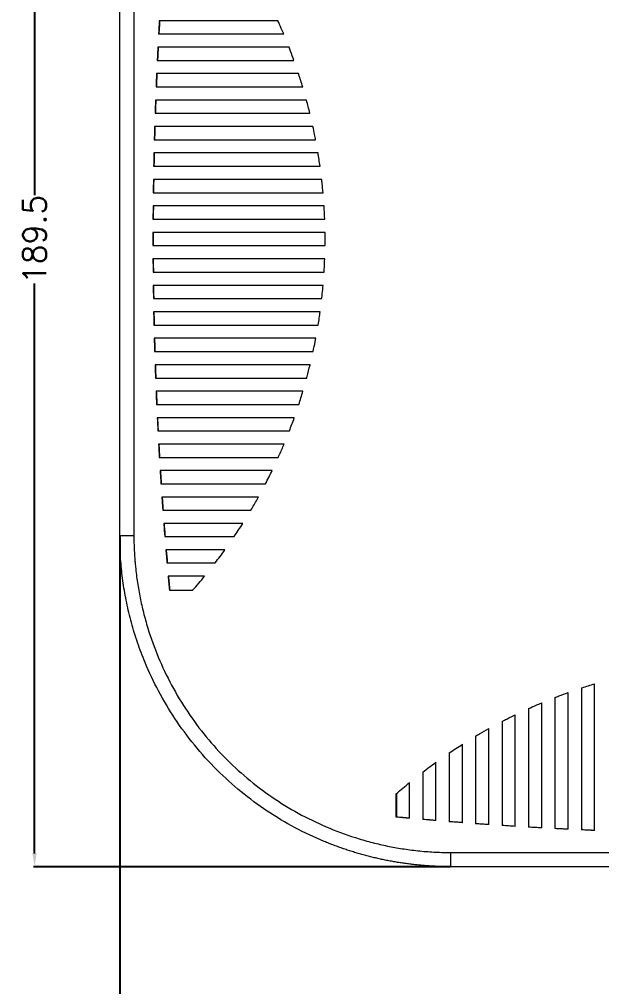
# Model space of a CAD drawing. Header units: inches. Extents: x 1848 to 4019, y 409 to 905.
# Drawn here: x 1962.8 to 2050.7, y 640.4 to 786.5 of the extents above; entities that cross this region are included whole.
import ezdxf

# ---------------------------------------------------------------- set-up
doc = ezdxf.new("R2010")
doc.units = ezdxf.units.IN
doc.styles.get("Standard").update_dxf_attribs({"font": 'txt', "bigfont": 'gbcbig.shx'})
doc.dimstyles.new('3.5', dxfattribs={"dimtxt": 3.5, "dimasz": 2, "dimexe": 0.18, "dimexo": 0.0625, "dimgap": 0.25, "dimtad": 0, "dimzin": 12, "dimdsep": 46, "dimtxsty": 'Standard', "dimcen": 1, "dimclrd": 3, "dimclre": 3, "dimadec": 0, "dimazin": 0, "dimtfac": 1, "dimtofl": 0, "dimtmove": 0, "dimatfit": 3, "dimfxl": 0, "dimtolj": 1, "dimtzin": 0, "dimarcsym": 0})

# ---------------------------------------------------------------- blocks, each defined once
blk = doc.blocks.new('*D113')
at = {"color": 3, "lineweight": -2, "transparency": 16777216}
for p, q in [((1977.93, 708.42), (1977.93, 638.69)), ((2167.43, 708.42), (2167.43, 638.69)), ((1979.93, 638.87), (2066.01, 638.87)), ((2165.43, 638.87), (2079.34, 638.87))]:
    blk.add_line(p, q, dxfattribs=at)
at = {"color": 3, "transparency": 16777216}
for points in [[(1979.93, 639.21), (1979.93, 638.54), (1977.93, 638.87)], [(2165.43, 639.21), (2165.43, 638.54), (2167.43, 638.87)]]:
    blk.add_solid(points, dxfattribs=at)
at = {"layer": 'Defpoints', "color": 0, "transparency": 16777216}
for p in [(1977.93, 708.48), (2167.43, 708.48), (2167.43, 638.87)]:
    blk.add_point(p, dxfattribs=at)
at = {"color": 0, "transparency": 16777216, "insert": (2072.68, 638.87), "char_height": 3.5, "attachment_point": 5}
blk.add_mtext('\\A1;189.5', dxfattribs=at)
blk = doc.blocks.new('*D114')
at = {"color": 3, "lineweight": -2, "transparency": 16777216}
for p, q in [((2027.86, 847.98), (1964.87, 847.98)), ((1965.05, 845.98), (1965.05, 759.9)), ((1965.05, 660.48), (1965.05, 746.57)), ((2027.86, 658.48), (1964.87, 658.48))]:
    blk.add_line(p, q, dxfattribs=at)
at = {"color": 3, "transparency": 16777216}
for points in [[(1964.72, 845.98), (1965.39, 845.98), (1965.05, 847.98)], [(1964.72, 660.48), (1965.39, 660.48), (1965.05, 658.48)]]:
    blk.add_solid(points, dxfattribs=at)
at = {"layer": 'Defpoints', "color": 0, "transparency": 16777216}
for p in [(1965.05, 847.98), (2027.93, 847.98), (2027.93, 658.48)]:
    blk.add_point(p, dxfattribs=at)
at = {"color": 0, "transparency": 16777216, "insert": (1965.05, 753.23), "char_height": 3.5, "attachment_point": 5, "rotation": 90}
blk.add_mtext('\\A1;189.5', dxfattribs=at)

msp = doc.modelspace()

# ---------------------------------------------------------------- linework, layer by layer
at = {"color": 7, "linetype": 'Continuous', "lineweight": 15}
for p, q in [((1983.034, 764.294), (2008.159, 764.294)), ((2008.412, 762.294), (1982.998, 762.294)), ((1982.97, 760.294), (2008.614, 760.294)), ((2004.271, 726.305), (1983.569, 726.305)), ((1980.05, 708.477), (1977.925, 708.482)), ((1985.466, 700.243), (1985.425, 700.232)), ((2019.685, 666.022), (2019.675, 665.982)), ((2027.925, 658.482), (2027.921, 660.617))]:
    msp.add_line(p, q, dxfattribs=at)
for points, knots in [([(1977.925, 708.482), (1977.925, 708.749), (1977.925, 709.281), (1977.925, 710.347), (1977.925, 712.211), (1977.925, 715.941), (1977.925, 722.333), (1977.925, 735.119), (1977.925, 753.232), (1977.925, 775.607), (1977.925, 790.524), (1977.925, 797.982)], [0, 0, 0, 0, 0.0089286, 0.0178572, 0.0357143, 0.0714286, 0.1428572, 0.25, 0.5, 0.75, 1, 1, 1, 1]), ([(1980.06, 797.986), (1980.06, 797.752), (1980.059, 797.285), (1980.058, 796.351), (1980.058, 794.72), (1980.057, 791.457), (1980.056, 784.931), (1980.053, 771.878), (1980.05, 753.233), (1980.048, 734.054), (1980.048, 720.735), (1980.047, 714.076), (1980.048, 711.279), (1980.047, 709.851), (1980.049, 709.05), (1980.05, 708.649), (1980.05, 708.477)], [0, 0, 0, 0, 0.00784207, 0.01565941, 0.03128298, 0.06253009, 0.12502431, 0.25001267, 0.49998923, 0.74996591, 0.89281006, 0.94637674, 0.97316012, 0.98655456, 0.99423731, 1, 1, 1, 1]), ([(1983.896, 786.275), (1983.895, 786.262), (1983.894, 786.249), (1983.855, 785.58), (1983.818, 784.928), (1983.782, 784.281)], [0.187135653, 0.187135653, 0.187135653, 0.187135653, 0.1875, 0.1875, 0.206028932, 0.206028932, 0.206028932, 0.206028932]), ([(1983.941, 786.275), (1983.921, 785.942), (1983.883, 785.277), (1983.846, 784.612), (1983.827, 784.281)], [0, 0, 0, 0, 0.5018052, 1, 1, 1, 1]), ([(2002.673, 784.281), (2002.555, 784.562), (2002.436, 784.843), (2002.148, 785.508), (2001.977, 785.892), (2001.804, 786.275)], [0.742301582, 0.742301582, 0.742301582, 0.742301582, 0.75, 0.75, 0.760640081, 0.760640081, 0.760640081, 0.760640081]), ([(1983.675, 782.281), (1983.659, 781.969), (1983.643, 781.657), (1983.614, 781.081), (1983.601, 780.815), (1983.584, 780.463), (1983.58, 780.374), (1983.576, 780.286)], [0.225271527, 0.225271527, 0.225271527, 0.225271527, 0.234375, 0.234375, 0.2421875, 0.2421875, 0.244804515, 0.244804515, 0.244804515, 0.244804515]), ([(1983.72, 782.281), (1983.703, 781.947), (1983.669, 781.282), (1983.637, 780.617), (1983.621, 780.286)], [0, 0, 0, 0, 0.5023157, 1, 1, 1, 1]), ([(2004.226, 780.286), (2004.059, 780.751), (2003.888, 781.215), (2003.637, 781.879), (2003.559, 782.08), (2003.481, 782.281)], [0.706340236, 0.706340236, 0.706340236, 0.706340236, 0.71875, 0.71875, 0.72417445, 0.72417445, 0.72417445, 0.72417445]), ([(1983.528, 778.286), (1983.513, 777.953), (1983.484, 777.287), (1983.457, 776.622), (1983.443, 776.289)], [0, 0, 0, 0, 0.5005041, 1, 1, 1, 1]), ([(2005.54, 776.289), (2005.353, 776.915), (2005.158, 777.537), (2004.941, 778.199), (2004.927, 778.243), (2004.913, 778.286)], [0.671175864, 0.671175864, 0.671175864, 0.671175864, 0.6875, 0.6875, 0.688648326, 0.688648326, 0.688648326, 0.688648326]), ([(1983.319, 774.289), (1983.304, 773.88), (1983.289, 773.471), (1983.266, 772.805), (1983.257, 772.548), (1983.248, 772.292)], [0.300977328, 0.300977328, 0.300977328, 0.300977328, 0.3125, 0.3125, 0.319758893, 0.319758893, 0.319758893, 0.319758893]), ([(1983.365, 774.289), (1983.352, 773.956), (1983.328, 773.29), (1983.305, 772.624), (1983.294, 772.292)], [0, 0, 0, 0, 0.5007946, 1, 1, 1, 1]), ([(1983.184, 770.292), (1983.178, 770.114), (1983.173, 769.937), (1983.153, 769.269), (1983.14, 768.78), (1983.127, 768.293)], [0.338692042, 0.338692042, 0.338692042, 0.338692042, 0.34375, 0.34375, 0.357768207, 0.357768207, 0.357768207, 0.357768207]), ([(1983.229, 770.292), (1983.219, 769.958), (1983.2, 769.292), (1983.181, 768.625), (1983.172, 768.293)], [0, 0, 0, 0, 0.5011272, 1, 1, 1, 1]), ([(2007.499, 768.293), (2007.448, 768.557), (2007.397, 768.821), (2007.262, 769.487), (2007.178, 769.89), (2007.091, 770.292)], [0.602679062, 0.602679062, 0.602679062, 0.602679062, 0.609375, 0.609375, 0.619639534, 0.619639534, 0.619639534, 0.619639534]), ([(1983.122, 766.293), (1983.115, 765.96), (1983.1, 765.294), (1983.086, 764.627), (1983.08, 764.294)], [0, 0, 0, 0, 0.5000129, 1, 1, 1, 1]), ([(1983.044, 762.294), (1983.039, 761.96), (1983.029, 761.294), (1983.02, 760.627), (1983.016, 760.294)], [0, 0, 0, 0, 0.5002417, 1, 1, 1, 1]), ([(2008.614, 760.294), (2008.573, 760.752), (2008.529, 761.211), (2008.458, 761.877), (2008.436, 762.085), (2008.412, 762.294)], [0.535357913, 0.535357913, 0.535357913, 0.535357913, 0.546875, 0.546875, 0.552128343, 0.552128343, 0.552128343, 0.552128343]), ([(1982.948, 758.294), (1982.943, 757.703), (1982.938, 757.114), (1982.934, 756.448), (1982.934, 756.371), (1982.934, 756.294)], [0.452049096, 0.452049096, 0.452049096, 0.452049096, 0.46875, 0.46875, 0.470929186, 0.470929186, 0.470929186, 0.470929186]), ([(1982.994, 758.294), (1982.991, 757.961), (1982.986, 757.294), (1982.982, 756.627), (1982.98, 756.294)], [0, 0, 0, 0, 0.5004668, 1, 1, 1, 1]), ([(1982.926, 754.294), (1982.926, 754.214), (1982.926, 754.133), (1982.926, 753.916), (1982.925, 753.779), (1982.925, 753.505), (1982.925, 753.369), (1982.925, 752.919), (1982.925, 752.607), (1982.926, 752.294)], [0.489888737, 0.489888737, 0.489888737, 0.489888737, 0.4921875, 0.4921875, 0.49609375, 0.49609375, 0.5, 0.5, 0.508862235, 0.508862235, 0.508862235, 0.508862235]), ([(1982.972, 754.294), (1982.972, 753.94), (1982.971, 753.273), (1982.972, 752.607), (1982.972, 752.294)], [0, 0, 0, 0, 0.5313781, 1, 1, 1, 1]), ([(2008.92, 752.294), (2008.92, 752.318), (2008.92, 752.343), (2008.927, 752.985), (2008.927, 753.605), (2008.919, 754.248), (2008.918, 754.271), (2008.918, 754.294)], [0.46814066, 0.46814066, 0.46814066, 0.46814066, 0.46875, 0.46875, 0.484375, 0.484375, 0.484960077, 0.484960077, 0.484960077, 0.484960077]), ([(1982.979, 750.294), (1982.981, 749.961), (1982.985, 749.295), (1982.991, 748.628), (1982.993, 748.294)], [0, 0, 0, 0, 0.4997977, 1, 1, 1, 1]), ([(2008.773, 748.294), (2008.781, 748.421), (2008.788, 748.547), (2008.826, 749.213), (2008.852, 749.753), (2008.872, 750.294)], [0.434278537, 0.434278537, 0.434278537, 0.434278537, 0.4375, 0.4375, 0.45124504, 0.45124504, 0.45124504, 0.45124504]), ([(1983.015, 746.294), (1983.019, 745.961), (1983.027, 745.295), (1983.038, 744.628), (1983.043, 744.295)], [0, 0, 0, 0, 0.500019, 1, 1, 1, 1]), ([(2008.426, 744.295), (2008.452, 744.531), (2008.478, 744.767), (2008.546, 745.433), (2008.587, 745.863), (2008.625, 746.294)], [0.400179719, 0.400179719, 0.400179719, 0.400179719, 0.40625, 0.40625, 0.417262012, 0.417262012, 0.417262012, 0.417262012]), ([(1983.031, 742.295), (1983.036, 742.069), (1983.04, 741.843), (1983.051, 741.341), (1983.057, 741.064), (1983.066, 740.65), (1983.069, 740.512), (1983.073, 740.348), (1983.073, 740.322), (1983.074, 740.296)], [0.60298969, 0.60298969, 0.60298969, 0.60298969, 0.609375, 0.609375, 0.6171875, 0.6171875, 0.62109375, 0.62109375, 0.621827027, 0.621827027, 0.621827027, 0.621827027]), ([(1983.078, 742.295), (1983.085, 741.962), (1983.098, 741.295), (1983.113, 740.629), (1983.12, 740.296)], [0, 0, 0, 0, 0.5002473, 1, 1, 1, 1]), ([(2007.875, 740.296), (2007.934, 740.655), (2007.99, 741.014), (2008.09, 741.681), (2008.134, 741.988), (2008.176, 742.295)], [0.365644615, 0.365644615, 0.365644615, 0.365644615, 0.375, 0.375, 0.382963018, 0.382963018, 0.382963018, 0.382963018]), ([(1983.17, 738.296), (1983.179, 737.964), (1983.197, 737.298), (1983.217, 736.632), (1983.227, 736.298)], [0, 0, 0, 0, 0.4991392, 1, 1, 1, 1]), ([(2007.118, 736.298), (2007.224, 736.792), (2007.326, 737.287), (2007.457, 737.955), (2007.49, 738.125), (2007.523, 738.296)], [0.330653163, 0.330653163, 0.330653163, 0.330653163, 0.34375, 0.34375, 0.348225518, 0.348225518, 0.348225518, 0.348225518]), ([(1983.244, 734.298), (1983.254, 733.992), (1983.265, 733.686), (1983.288, 733.02), (1983.301, 732.66), (1983.315, 732.301)], [0.678844474, 0.678844474, 0.678844474, 0.678844474, 0.6875, 0.6875, 0.697633681, 0.697633681, 0.697633681, 0.697633681]), ([(1983.291, 734.298), (1983.302, 733.965), (1983.325, 733.3), (1983.349, 732.634), (1983.361, 732.301)], [0, 0, 0, 0, 0.4994601, 1, 1, 1, 1]), ([(2006.146, 732.301), (2006.166, 732.372), (2006.185, 732.443), (2006.358, 733.093), (2006.507, 733.673), (2006.652, 734.27), (2006.656, 734.284), (2006.659, 734.298)], [0.294956125, 0.294956125, 0.294956125, 0.294956125, 0.296875, 0.296875, 0.3125, 0.3125, 0.312873361, 0.312873361, 0.312873361, 0.312873361]), ([(1983.392, 730.301), (1983.396, 730.216), (1983.399, 730.132), (1983.426, 729.491), (1983.449, 728.934), (1983.475, 728.352), (1983.476, 728.329), (1983.477, 728.305)], [0.716381697, 0.716381697, 0.716381697, 0.716381697, 0.71875, 0.71875, 0.734375, 0.734375, 0.735044526, 0.735044526, 0.735044526, 0.735044526]), ([(1983.439, 730.301), (1983.453, 729.968), (1983.48, 729.303), (1983.51, 728.638), (1983.524, 728.305)], [0, 0, 0, 0, 0.4997152, 1, 1, 1, 1]), ([(1983.616, 726.305), (1983.632, 725.973), (1983.665, 725.308), (1983.698, 724.643), (1983.715, 724.31)], [0, 0, 0, 0, 0.4985476, 1, 1, 1, 1]), ([(2002.726, 722.31), (1999.568, 722.31), (1996.409, 722.31), (1990.092, 722.31), (1986.934, 722.31), (1983.775, 722.31)], [0, 0, 0, 0, 0.5, 0.5, 1, 1, 1, 1]), ([(1983.822, 722.31), (1983.84, 721.979), (1983.877, 721.314), (1983.916, 720.65), (1983.935, 720.317)], [0, 0, 0, 0, 0.4989277, 1, 1, 1, 1]), ([(2001.862, 720.317), (2001.924, 720.454), (2001.985, 720.59), (2002.28, 721.256), (2002.507, 721.784), (2002.726, 722.31)], [0.183659285, 0.183659285, 0.183659285, 0.183659285, 0.1875, 0.1875, 0.202420674, 0.202420674, 0.202420674, 0.202420674]), ([(1983.888, 720.317), (1986.884, 720.317), (1989.879, 720.317), (1995.87, 720.317), (1998.866, 720.317), (2001.862, 720.317)], [0, 0, 0, 0, 0.5, 0.5, 1, 1, 1, 1]), ([(2000.929, 718.317), (1998.108, 718.317), (1995.288, 718.317), (1989.648, 718.317), (1986.829, 718.317), (1984.009, 718.317)], [0, 0, 0, 0, 0.5, 0.5, 1, 1, 1, 1]), ([(1984.009, 718.317), (1984.039, 717.826), (1984.071, 717.33), (1984.114, 716.663), (1984.125, 716.495), (1984.136, 716.326)], [0.82949468, 0.82949468, 0.82949468, 0.82949468, 0.84375, 0.84375, 0.848545619, 0.848545619, 0.848545619, 0.848545619]), ([(1984.056, 718.317), (1984.076, 717.987), (1984.118, 717.323), (1984.161, 716.659), (1984.183, 716.326)], [0, 0, 0, 0, 0.4972701, 1, 1, 1, 1]), ([(1999.932, 716.326), (2000.112, 716.673), (2000.289, 717.021), (2000.621, 717.685), (2000.776, 718.002), (2000.929, 718.317)], [0.146651936, 0.146651936, 0.146651936, 0.146651936, 0.15625, 0.15625, 0.165018046, 0.165018046, 0.165018046, 0.165018046]), ([(1984.136, 716.326), (1986.768, 716.326), (1989.4, 716.326), (1994.665, 716.326), (1997.298, 716.326), (1999.932, 716.326)], [0, 0, 0, 0, 0.5, 0.5, 1, 1, 1, 1]), ([(1998.86, 714.326), (1996.427, 714.326), (1993.995, 714.326), (1989.133, 714.326), (1986.702, 714.326), (1984.271, 714.326)], [0, 0, 0, 0, 0.5, 0.5, 1, 1, 1, 1]), ([(1984.271, 714.326), (1984.29, 714.049), (1984.31, 713.772), (1984.349, 713.211), (1984.369, 712.928), (1984.395, 712.573), (1984.4, 712.502), (1984.408, 712.399), (1984.41, 712.368), (1984.412, 712.336)], [0.867297522, 0.867297522, 0.867297522, 0.867297522, 0.875, 0.875, 0.8828125, 0.8828125, 0.884765625, 0.884765625, 0.885629706, 0.885629706, 0.885629706, 0.885629706]), ([(1984.318, 714.326), (1984.341, 713.995), (1984.387, 713.332), (1984.435, 712.669), (1984.459, 712.336)], [0, 0, 0, 0, 0.4979772, 1, 1, 1, 1]), ([(1997.719, 712.336), (1998.041, 712.88), (1998.355, 713.424), (1998.726, 714.086), (1998.793, 714.206), (1998.86, 714.326)], [0.110139341, 0.110139341, 0.110139341, 0.110139341, 0.125, 0.125, 0.128296899, 0.128296899, 0.128296899, 0.128296899]), ([(1984.562, 710.336), (1984.565, 710.29), (1984.569, 710.243), (1984.619, 709.586), (1984.667, 708.971), (1984.717, 708.349)], [0.90491209, 0.90491209, 0.90491209, 0.90491209, 0.90625, 0.90625, 0.923703149, 0.923703149, 0.923703149, 0.923703149]), ([(1984.608, 710.336), (1984.633, 710.007), (1984.683, 709.344), (1984.736, 708.682), (1984.762, 708.349)], [0, 0, 0, 0, 0.4973089, 1, 1, 1, 1]), ([(2027.925, 658.482), (2027.684, 658.483), (2027.202, 658.485), (2026.477, 658.502), (2025.75, 658.528), (2025.02, 658.565), (2024.289, 658.613), (2023.555, 658.672), (2022.821, 658.742), (2022.084, 658.823), (2021.347, 658.915), (2020.608, 659.019), (2019.868, 659.134), (2019.127, 659.26), (2018.386, 659.399), (2017.645, 659.549), (2016.903, 659.71), (2016.161, 659.884), (2015.42, 660.069), (2014.679, 660.267), (2013.938, 660.476), (2013.199, 660.698), (2012.46, 660.932), (2011.723, 661.178), (2010.987, 661.437), (2010.252, 661.708), (2009.52, 661.991), (2007.529, 662.797), (2004.344, 664.302), (2000.14, 666.817), (1996.184, 669.744), (1992.494, 673.085), (1989.146, 676.788), (1986.203, 680.783), (1983.72, 684.954), (1982.122, 688.339), (1981.143, 690.811), (1980.599, 692.324), (1980.11, 693.836), (1979.673, 695.345), (1979.289, 696.849), (1978.956, 698.345), (1978.672, 699.832), (1978.435, 701.308), (1978.245, 702.772), (1978.1, 704.222), (1977.999, 705.657), (1977.937, 707.075), (1977.929, 708.015), (1977.925, 708.482)], [0, 0, 0, 0, 0.00920116, 0.01843561, 0.02770334, 0.03700435, 0.04633864, 0.05570622, 0.06510708, 0.07454123, 0.08400866, 0.09350937, 0.10304336, 0.11261064, 0.1222112, 0.13184505, 0.14151217, 0.15121258, 0.16094628, 0.17071326, 0.18051352, 0.19034706, 0.20021389, 0.210114, 0.22004739, 0.23001407, 0.24001403, 0.25004727, 0.3120637, 0.37435729, 0.43692807, 0.49977601, 0.56422947, 0.62731674, 0.68903775, 0.74939244, 0.77011105, 0.79058948, 0.81082772, 0.83082579, 0.85058366, 0.87010136, 0.88937886, 0.90841619, 0.92721332, 0.94577027, 0.96408704, 0.98216361, 1, 1, 1, 1]), ([(1980.05, 708.477), (1980.051, 708.261), (1980.054, 707.827), (1980.07, 707.171), (1980.094, 706.505), (1980.128, 705.832), (1980.172, 705.149), (1980.226, 704.459), (1980.344, 703.205), (1980.569, 701.413), (1980.975, 699.113), (1981.494, 696.82), (1982.335, 693.803), (1983.668, 690.101), (1985.683, 685.859), (1988.105, 681.829), (1990.91, 678.058), (1994.064, 674.584), (1997.547, 671.429), (2001.324, 668.63), (2005.351, 666.216), (2009.597, 664.206), (2013.311, 662.874), (2016.334, 662.038), (2018.601, 661.529), (2020.882, 661.129), (2022.835, 660.885), (2024.433, 660.745), (2025.625, 660.672), (2026.784, 660.627), (2027.546, 660.62), (2027.921, 660.617)], [0, 0, 0, 0, 0.0086151, 0.0173531, 0.0262128, 0.0351933, 0.0442937, 0.0535133, 0.0628513, 0.0945691, 0.1256115, 0.1560772, 0.1884045, 0.2506426, 0.3128975, 0.3756695, 0.4380757, 0.5002403, 0.5627627, 0.6254506, 0.6876495, 0.7499459, 0.812746, 0.8449175, 0.8751225, 0.9055096, 0.9373384, 0.9536752, 0.9695687, 0.9850126, 1, 1, 1, 1]), ([(1984.88, 706.349), (1984.884, 706.307), (1984.888, 706.265), (1984.896, 706.158), (1984.902, 706.091), (1984.93, 705.755), (1984.953, 705.486), (1985.001, 704.933), (1985.025, 704.649), (1985.05, 704.364)], [0.942206451, 0.942206451, 0.942206451, 0.942206451, 0.943359375, 0.943359375, 0.9453125, 0.9453125, 0.953125, 0.953125, 0.961288357, 0.961288357, 0.961288357, 0.961288357]), ([(1984.925, 706.349), (1984.927, 706.321), (1984.982, 705.66), (1985.039, 704.998), (1985.093, 704.364)], [0, 0, 0, 0, 0.0414976, 1, 1, 1, 1]), ([(1985.27, 702.364), (1985.302, 702.012), (1985.366, 701.305), (1985.432, 700.598), (1985.466, 700.243)], [0, 0, 0, 0, 0.4974233, 1, 1, 1, 1]), ([(1985.466, 700.243), (1986.051, 700.243), (1987.217, 700.243), (1988.384, 700.244), (1988.964, 700.244)], [0, 0, 0, 0, 0.5022945, 1, 1, 1, 1]), ([(2047.621, 685.47), (2047.665, 685.484), (2047.708, 685.499), (2048.371, 685.715), (2048.993, 685.91), (2049.618, 686.098)], [0.67117613, 0.67117613, 0.67117613, 0.67117613, 0.672324458, 0.672324458, 0.688648328, 0.688648328, 0.688648328, 0.688648328]), ([(2043.626, 684.038), (2043.827, 684.116), (2044.029, 684.194), (2044.693, 684.445), (2045.156, 684.616), (2045.621, 684.783)], [0.706340521, 0.706340521, 0.706340521, 0.706340521, 0.711765366, 0.711765366, 0.724174845, 0.724174845, 0.724174845, 0.724174845]), ([(2039.632, 682.361), (2040.015, 682.535), (2040.4, 682.705), (2041.065, 682.993), (2041.345, 683.112), (2041.626, 683.23)], [0.742301648, 0.742301648, 0.742301648, 0.742301648, 0.752941616, 0.752941616, 0.760639967, 0.760639967, 0.760639967, 0.760639967]), ([(2035.64, 680.422), (2035.768, 680.489), (2035.895, 680.554), (2036.127, 680.673), (2036.231, 680.727), (2036.449, 680.838), (2036.563, 680.895), (2036.914, 681.072), (2037.165, 681.196), (2037.497, 681.358), (2037.564, 681.391), (2037.632, 681.424)], [0.779304411, 0.779304411, 0.779304411, 0.779304411, 0.784086857, 0.784086857, 0.787993107, 0.787993107, 0.791899357, 0.791899357, 0.799711857, 0.799711857, 0.801657446, 0.801657446, 0.801657446, 0.801657446]), ([(2035.64, 680.422), (2035.64, 677.802), (2035.64, 675.182), (2035.64, 669.942), (2035.64, 667.322), (2035.64, 664.702)], [0, 0, 0, 0, 0.5, 0.5, 1, 1, 1, 1]), ([(2031.65, 678.199), (2031.853, 678.32), (2032.056, 678.44), (2032.72, 678.827), (2033.18, 679.089), (2033.64, 679.345)], [0.826589517, 0.826589517, 0.826589517, 0.826589517, 0.834146687, 0.834146687, 0.851307171, 0.851307171, 0.851307171, 0.851307171]), ([(2023.675, 672.779), (2024.013, 673.04), (2024.352, 673.297), (2025.014, 673.791), (2025.338, 674.029), (2025.661, 674.263)], [0.925482645, 0.925482645, 0.925482645, 0.925482645, 0.938073288, 0.938073288, 0.950090643, 0.950090643, 0.950090643, 0.950090643]), ([(2019.686, 669.521), (2019.686, 668.941), (2019.686, 667.775), (2019.685, 666.609), (2019.685, 666.022)], [0, 0, 0, 0, 0.4966664, 1, 1, 1, 1]), ([(2019.685, 666.022), (2020.018, 665.99), (2020.681, 665.928), (2021.345, 665.868), (2021.675, 665.838)], [0, 0, 0, 0, 0.5022588, 1, 1, 1, 1]), ([(2023.675, 665.66), (2024.008, 665.632), (2024.669, 665.574), (2025.332, 665.519), (2025.661, 665.491)], [0, 0, 0, 0, 0.50204, 1, 1, 1, 1]), ([(2025.661, 665.448), (2025.601, 665.454), (2025.541, 665.459), (2025.21, 665.486), (2024.94, 665.509), (2024.338, 665.561), (2024.007, 665.589), (2023.675, 665.619)], [0.037395276, 0.037395276, 0.037395276, 0.037395276, 0.039143586, 0.039143586, 0.046956086, 0.046956086, 0.056435809, 0.056435809, 0.056435809, 0.056435809]), ([(2027.661, 665.328), (2028.306, 665.277), (2028.969, 665.224), (2029.632, 665.174), (2029.65, 665.173)], [0, 0, 0, 0, 0.9730582, 1, 1, 1, 1]), ([(2029.65, 665.129), (2029.631, 665.13), (2029.613, 665.131), (2029.526, 665.138), (2029.459, 665.143), (2029.322, 665.154), (2029.254, 665.159), (2029.05, 665.175), (2028.913, 665.185), (2028.502, 665.218), (2028.228, 665.239), (2027.855, 665.269), (2027.758, 665.277), (2027.661, 665.284)], [0.075381209, 0.075381209, 0.075381209, 0.075381209, 0.075897423, 0.075897423, 0.077850548, 0.077850548, 0.079803673, 0.079803673, 0.083709923, 0.083709923, 0.091522423, 0.091522423, 0.094266213, 0.094266213, 0.094266213, 0.094266213]), ([(2031.65, 665.023), (2032.068, 664.993), (2032.731, 664.945), (2033.394, 664.899), (2033.64, 664.881)], [0, 0, 0, 0, 0.6300189, 1, 1, 1, 1]), ([(2033.64, 664.837), (2033.395, 664.854), (2033.149, 664.871), (2032.901, 664.889), (2032.897, 664.889), (2032.891, 664.89), (2032.888, 664.89), (2032.879, 664.89), (2032.873, 664.891), (2032.855, 664.892), (2032.843, 664.893), (2032.807, 664.895), (2032.783, 664.897), (2032.713, 664.902), (2032.667, 664.905), (2032.532, 664.915), (2032.446, 664.921), (2032.197, 664.939), (2032.045, 664.95), (2031.815, 664.967), (2031.729, 664.973), (2031.65, 664.979)], [0.114569931, 0.114569931, 0.114569931, 0.114569931, 0.121277805, 0.121277805, 0.121338841, 0.121338841, 0.121399876, 0.121399876, 0.121521946, 0.121521946, 0.121766087, 0.121766087, 0.122254368, 0.122254368, 0.12323093, 0.12323093, 0.125184055, 0.125184055, 0.129090305, 0.129090305, 0.131707875, 0.131707875, 0.131707875, 0.131707875]), ([(2035.64, 664.746), (2035.973, 664.725), (2036.637, 664.681), (2037.301, 664.64), (2037.632, 664.619)], [0, 0, 0, 0, 0.5013413, 1, 1, 1, 1]), ([(2039.632, 664.498), (2039.966, 664.478), (2040.63, 664.44), (2041.295, 664.403), (2041.626, 664.384)], [0, 0, 0, 0, 0.5018052, 1, 1, 1, 1]), ([(2041.626, 664.339), (2040.979, 664.375), (2040.327, 664.412), (2039.658, 664.451), (2039.645, 664.452), (2039.632, 664.453)], [0.187135653, 0.187135653, 0.187135653, 0.187135653, 0.205664585, 0.205664585, 0.206028932, 0.206028932, 0.206028932, 0.206028932]), ([(2043.626, 664.277), (2043.96, 664.26), (2044.625, 664.226), (2045.29, 664.194), (2045.621, 664.178)], [0, 0, 0, 0, 0.5023157, 1, 1, 1, 1]), ([(2045.621, 664.133), (2045.533, 664.137), (2045.445, 664.141), (2045.092, 664.158), (2044.827, 664.171), (2044.25, 664.2), (2043.939, 664.216), (2043.626, 664.232)], [0.225271527, 0.225271527, 0.225271527, 0.225271527, 0.227888542, 0.227888542, 0.235701042, 0.235701042, 0.244804515, 0.244804515, 0.244804515, 0.244804515]), ([(2047.621, 664.085), (2047.954, 664.071), (2048.62, 664.041), (2049.286, 664.014), (2049.618, 664)], [0, 0, 0, 0, 0.5005041, 1, 1, 1, 1]), ([(2027.921, 660.617), (2028.155, 660.617), (2028.623, 660.616), (2029.556, 660.615), (2031.188, 660.615), (2034.451, 660.614), (2040.977, 660.613), (2054.029, 660.61), (2068.963, 660.608), (2083.672, 660.606), (2092.791, 660.605), (2099.92, 660.605), (2105.385, 660.604), (2110.768, 660.606), (2114.445, 660.601), (2116.336, 660.605), (2116.544, 660.605), (2116.909, 660.606), (2117.222, 660.607), (2117.43, 660.607)], [0, 0, 0, 0, 0.0078421, 0.0156594, 0.031283, 0.0625301, 0.1250243, 0.2500127, 0.4999892, 0.6255463, 0.7430071, 0.8056149, 0.8645163, 0.9261478, 0.9860264, 0.9877727, 0.9895198, 0.993013, 1, 1, 1, 1]), ([(2117.425, 658.482), (2117.159, 658.482), (2116.626, 658.482), (2115.561, 658.482), (2113.696, 658.482), (2109.967, 658.482), (2103.574, 658.482), (2090.788, 658.482), (2072.675, 658.482), (2050.3, 658.482), (2035.384, 658.482), (2027.925, 658.482)], [0, 0, 0, 0, 0.0089286, 0.0178572, 0.0357143, 0.0714286, 0.1428572, 0.25, 0.5, 0.75, 1, 1, 1, 1])]:
    msp.add_open_spline(points, degree=3, knots=knots, dxfattribs=at)
for points in [[(2001.804, 786.275), (1995.834, 786.275), (1989.865, 786.275), (1983.896, 786.275)], [(1983.782, 784.281), (1990.079, 784.281), (1996.376, 784.281), (2002.673, 784.281)], [(2003.481, 782.281), (1996.879, 782.281), (1990.277, 782.281), (1983.675, 782.281)], [(1983.576, 780.286), (1990.459, 780.286), (1997.342, 780.286), (2004.226, 780.286)], [(1983.483, 778.286), (1983.453, 777.619), (1983.425, 776.954), (1983.398, 776.289)], [(2004.913, 778.286), (1997.769, 778.286), (1990.626, 778.286), (1983.483, 778.286)], [(1983.398, 776.289), (1990.778, 776.289), (1998.159, 776.289), (2005.54, 776.289)], [(2006.113, 774.289), (1998.514, 774.289), (1990.917, 774.289), (1983.319, 774.289)], [(2006.628, 772.292), (2006.465, 772.959), (2006.293, 773.625), (2006.112, 774.289)], [(1983.248, 772.292), (1991.041, 772.292), (1998.835, 772.292), (2006.628, 772.292)], [(2007.091, 770.292), (1999.121, 770.292), (1991.153, 770.292), (1983.184, 770.292)], [(1983.127, 768.293), (1991.251, 768.293), (1999.375, 768.293), (2007.499, 768.293)], [(1983.077, 766.293), (1983.061, 765.627), (1983.047, 764.96), (1983.034, 764.294)], [(2007.855, 766.293), (1999.595, 766.293), (1991.336, 766.293), (1983.077, 766.293)], [(2008.159, 764.294), (2008.066, 764.961), (2007.965, 765.627), (2007.855, 766.293)], [(1982.998, 762.294), (1982.987, 761.627), (1982.978, 760.96), (1982.97, 760.294)], [(2008.766, 758.294), (2000.16, 758.294), (1991.554, 758.294), (1982.948, 758.294)], [(2008.867, 756.294), (2008.841, 756.961), (2008.808, 757.627), (2008.765, 758.294)], [(1982.934, 756.294), (1991.578, 756.294), (2000.223, 756.294), (2008.867, 756.294)], [(2008.918, 754.294), (2000.254, 754.294), (1991.59, 754.294), (1982.926, 754.294)], [(1982.926, 752.294), (1991.591, 752.294), (2000.255, 752.294), (2008.92, 752.294)], [(2008.872, 750.294), (2000.226, 750.294), (1991.579, 750.294), (1982.933, 750.294)], [(1982.933, 750.294), (1982.936, 749.628), (1982.941, 748.962), (1982.947, 748.294)], [(1982.947, 748.294), (1991.556, 748.294), (2000.165, 748.294), (2008.773, 748.294)], [(2008.625, 746.294), (2000.073, 746.294), (1991.521, 746.294), (1982.968, 746.294)], [(1982.968, 746.294), (1982.976, 745.628), (1982.986, 744.961), (1982.996, 744.295)], [(1982.996, 744.295), (1991.473, 744.295), (1999.95, 744.295), (2008.426, 744.295)], [(2008.176, 742.295), (1999.795, 742.295), (1991.413, 742.295), (1983.031, 742.295)], [(1983.074, 740.296), (1991.341, 740.296), (1999.609, 740.296), (2007.875, 740.296)], [(2007.523, 738.296), (1999.39, 738.296), (1991.257, 738.296), (1983.123, 738.296)], [(1983.123, 738.296), (1983.141, 737.632), (1983.16, 736.966), (1983.18, 736.298)], [(1983.18, 736.298), (1991.16, 736.298), (1999.139, 736.298), (2007.118, 736.298)], [(2006.659, 734.298), (1998.854, 734.298), (1991.049, 734.298), (1983.244, 734.298)], [(1983.315, 732.301), (1990.925, 732.301), (1998.536, 732.301), (2006.146, 732.301)], [(2005.578, 730.301), (1998.183, 730.301), (1990.788, 730.301), (1983.392, 730.301)], [(2004.954, 728.305), (2005.171, 728.966), (2005.378, 729.631), (2005.578, 730.301)], [(1983.477, 728.305), (1990.636, 728.305), (1997.795, 728.305), (2004.954, 728.305)], [(1983.569, 726.305), (1983.601, 725.644), (1983.634, 724.979), (1983.669, 724.31)], [(2003.53, 724.31), (2003.786, 724.971), (2004.033, 725.636), (2004.271, 726.305)], [(1983.669, 724.31), (1990.289, 724.31), (1996.91, 724.31), (2003.53, 724.31)], [(1983.775, 722.31), (1983.811, 721.649), (1983.849, 720.984), (1983.888, 720.317)], [(1984.412, 712.336), (1988.846, 712.336), (1993.281, 712.336), (1997.719, 712.336)], [(1996.494, 710.336), (1992.515, 710.336), (1988.538, 710.336), (1984.562, 710.336)], [(1995.195, 708.349), (1995.642, 709.012), (1996.075, 709.674), (1996.494, 710.336)], [(1984.717, 708.349), (1988.209, 708.349), (1991.701, 708.349), (1995.195, 708.349)], [(1993.8, 706.349), (1990.826, 706.349), (1987.853, 706.349), (1984.88, 706.349)], [(1992.324, 704.364), (1992.831, 705.025), (1993.323, 705.687), (1993.8, 706.349)], [(1985.05, 704.364), (1987.474, 704.364), (1989.899, 704.364), (1992.324, 704.364)], [(1990.736, 702.364), (1988.9, 702.364), (1987.064, 702.364), (1985.228, 702.364)], [(1985.228, 702.364), (1985.292, 701.66), (1985.357, 700.95), (1985.425, 700.232)], [(1988.925, 700.232), (1989.549, 700.941), (1990.152, 701.652), (1990.736, 702.364)], [(1985.425, 700.232), (1986.602, 700.232), (1987.769, 700.232), (1988.925, 700.232)], [(2047.621, 685.47), (2047.621, 678.326), (2047.621, 671.183), (2047.621, 664.04)], [(2049.618, 663.955), (2049.618, 671.335), (2049.618, 678.716), (2049.618, 686.098)], [(2043.626, 684.038), (2043.626, 677.436), (2043.626, 670.834), (2043.626, 664.232)], [(2045.621, 664.133), (2045.621, 671.016), (2045.621, 677.899), (2045.621, 684.783)], [(2041.626, 664.339), (2041.626, 670.636), (2041.626, 676.933), (2041.626, 683.23)], [(2037.632, 664.574), (2037.632, 670.19), (2037.632, 675.807), (2037.632, 681.424)], [(2039.632, 682.361), (2039.632, 676.391), (2039.632, 670.422), (2039.632, 664.453)], [(2031.65, 678.199), (2031.65, 673.791), (2031.65, 669.385), (2031.65, 664.979)], [(2033.64, 664.837), (2033.64, 669.673), (2033.64, 674.508), (2033.64, 679.345)], [(2027.661, 675.664), (2028.324, 676.113), (2028.987, 676.548), (2029.65, 676.969)], [(2029.65, 665.129), (2029.65, 669.075), (2029.65, 673.021), (2029.65, 676.969)], [(2027.661, 675.664), (2027.661, 672.203), (2027.661, 668.744), (2027.661, 665.284)], [(2025.661, 665.448), (2025.661, 668.386), (2025.661, 671.324), (2025.661, 674.263)], [(2023.675, 672.779), (2023.675, 670.392), (2023.675, 668.005), (2023.675, 665.619)], [(2019.675, 669.482), (2020.34, 670.067), (2021.007, 670.635), (2021.675, 671.185)], [(2021.675, 665.797), (2021.675, 667.593), (2021.675, 669.389), (2021.675, 671.185)], [(2019.675, 665.982), (2019.675, 667.164), (2019.675, 668.331), (2019.675, 669.482)], [(2021.675, 665.797), (2021.014, 665.857), (2020.348, 665.919), (2019.675, 665.982)], [(2037.632, 664.574), (2036.972, 664.615), (2036.307, 664.658), (2035.64, 664.702)], [(2049.618, 663.955), (2048.954, 663.982), (2048.288, 664.01), (2047.621, 664.04)]]:
    msp.add_open_spline(points, degree=3, dxfattribs=at)

# ---------------------------------------------------------------- dimensions: what is measured, and where the dimension line sits
dim = msp.add_linear_dim(base=(1965.055, 847.982), p1=(2027.925, 658.482), p2=(2027.925, 847.982), angle=90, dimstyle='3.5')
dim.commit()
dim.dimension.update_dxf_attribs({"geometry": '*D114', "text_midpoint": (1965.055, 753.232)})
dim = msp.add_linear_dim(base=(2167.425, 638.873), p1=(1977.925, 708.482), p2=(2167.425, 708.482), dimstyle='3.5')
dim.commit()
dim.dimension.update_dxf_attribs({"geometry": '*D113', "text_midpoint": (2072.675, 638.873)})

doc.saveas('drawing.dxf')
